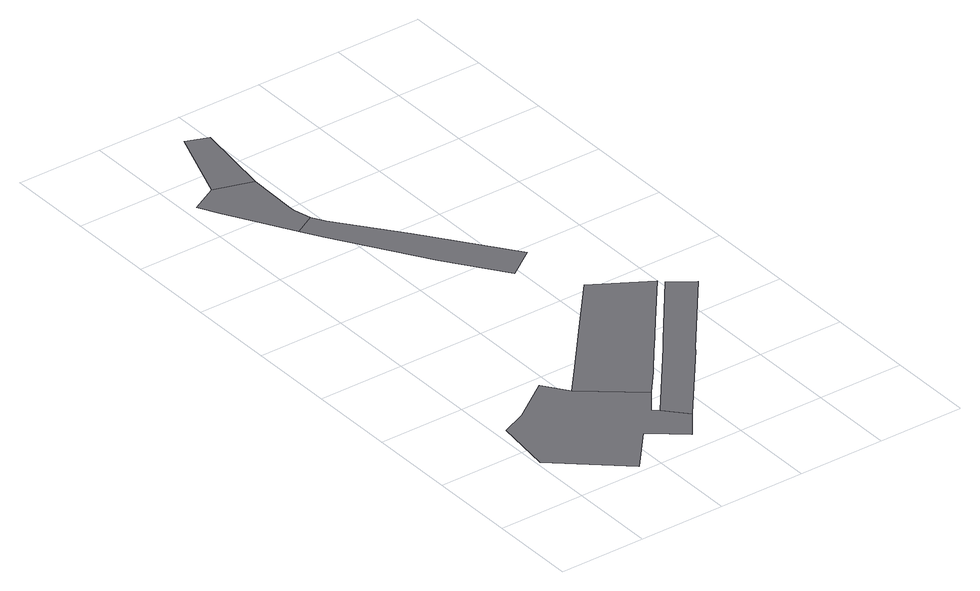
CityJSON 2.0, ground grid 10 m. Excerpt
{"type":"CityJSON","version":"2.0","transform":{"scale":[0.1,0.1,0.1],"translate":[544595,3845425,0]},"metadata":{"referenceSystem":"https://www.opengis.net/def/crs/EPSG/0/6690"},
"CityObjects":{
"road1":{"type":"Road","geometry":[{"type":"MultiSurface","lod":"1","boundaries":[[[0,1,2,3,4,5,6,7,8,9,10,11,12]]]}]},
"road2":{"type":"Road","geometry":[{"type":"MultiSurface","lod":"1","boundaries":[[[13,14,15,16,17,18,19,20]]]}]},
"road3":{"type":"Road","attributes":{"RoadStructureAttribute.sectionType":"7"},"geometry":[{"type":"MultiSurface","lod":"1","boundaries":[[[21,22,23,12,11,24,25,26,27,28]]]}]},
"road4":{"type":"Road","geometry":[{"type":"MultiSurface","lod":"1","boundaries":[[[29,30,13,20]]]}]},
"road5":{"type":"Road","attributes":{"RoadStructureAttribute.sectionType":"1"},"geometry":[{"type":"MultiSurface","lod":"1","boundaries":[[[31,32,17,16,33,34,35,36]]]}]},
"road6":{"type":"Road","geometry":[{"type":"MultiSurface","lod":"1","boundaries":[[[37,38,39,9,8,40,41,42]]]}]}
},
"vertices":[
[89,188,0],[42,155,0],[13,142,0],[4,74,0],[79,9,0],[119,55,0],[122,52,0],[157,24,0],[180,54,0],[158,78,0],[151,84,0],[171,110,0],[109,160,0],
[46,674,0],[14,657,0],[26,634,0],[69,560,0],[94,574,0],[89,594,0],[88,603,0],[90,660,0],
[237,309,0],[181,244,0],[133,188,0],[195,139,0],[221,172,0],[224,175,0],[253,212,0],[300,271,0],
[103,752,0],[78,762,0],
[156,489,0],[102,559,0],[82,537,0],[148,433,0],[195,368,0],[228,391,0],
[305,264,0],[239,180,0],[230,168,0],[253,145,0],[255,148,0],[332,245,0]
]}
